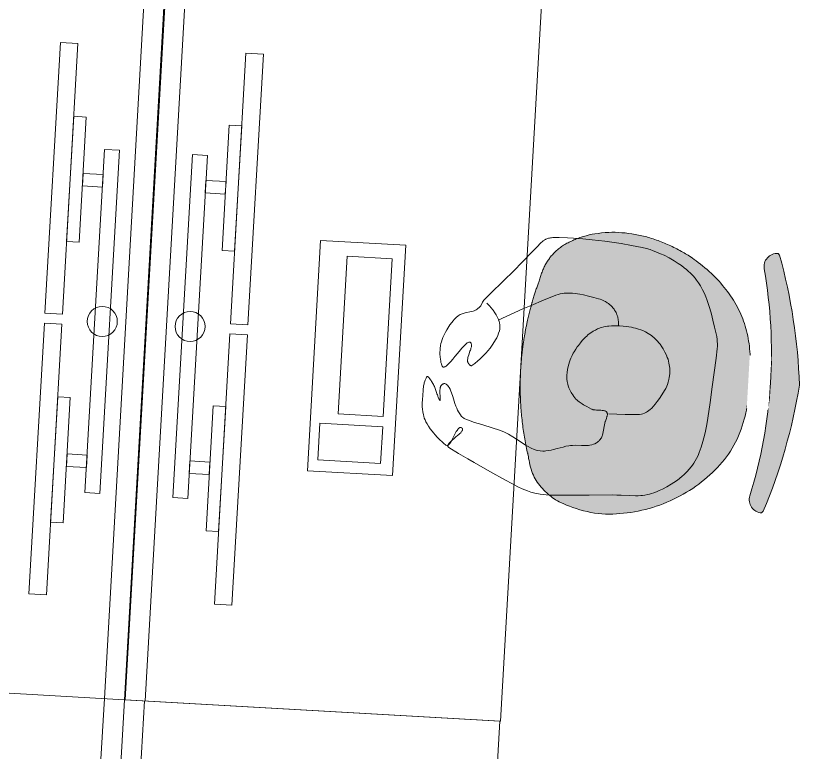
# Model space of a CAD drawing. Header units: millimetres. Extents: x 53255 to 75711, y -557 to 19362.
# Drawn here: x 66081 to 67650, y 14357 to 15824 of the extents above; entities that cross this region are included whole.
import ezdxf

# ---------------------------------------------------------------- set-up
doc = ezdxf.new("R2010")
doc.units = ezdxf.units.MM
doc.header["$MEASUREMENT"] = 0
doc.layers.add('FURN-FILE', color=211, linetype='Continuous', lineweight=0)
doc.layers.add('FURN-WKST', color=42, linetype='Continuous', lineweight=13)

# ---------------------------------------------------------------- blocks, each defined once
blk = doc.blocks.new('wrk3_47')
at = {"layer": 'FURN-WKST', "color": 0}
blk.add_line((-3.637978807091713e-12, 40), (1500.000000000018, 39.99999999999272), dxfattribs=at)
at = {"layer": 'FURN-WKST', "color": 0, "flags": 128}
blk.add_lwpolyline([(0, 0), (1500.000000000007, -7.275957614183426e-12), (1500.000000000011, 749.9999999999854), (3.637978807091713e-12, 749.9999999999927), (0, 0)], close=True, dxfattribs=at)
blk = doc.blocks.new('wrk3_48')
at = {"layer": 'FURN-FILE', "color": 0, "linetype": 'Continuous', "lineweight": 0, "flags": 128}
for points in [[(199.9999264142716, 166.9331495293518), (739.9999264139224, 166.9337607272973), (739.9998754802764, 201.9341943135005), (199.9998754806038, 201.9335831155986), (199.9999264142716, 166.9331495293518)], [(759.9999264139115, 166.9337833641985), (1299.999926413566, 166.9343945621004), (1299.999875479905, 201.9348281482307), (759.9998754802982, 201.934216950649), (759.9999264139115, 166.9337833641985)], [(344.9986427628173, 166.933364546654), (595.0010516051261, 166.9336475419113), (595.0010799015872, 141.9334066607626), (344.9986710592821, 141.9331236655198), (344.9986427628173, 166.933364546654)], [(904.9986710589837, 166.9338965190036), (1155.001079901238, 166.9341795142391), (1155.001108197681, 141.9339386331194), (904.9986993554121, 141.9336556378184), (904.9986710589837, 166.9338965190036)], [(457.4997550551052, 141.9332510301901), (482.4999959057823, 141.9332792960922), (482.5000412106274, 101.9328938862091), (457.4998003295004, 101.932865589748), (457.4997550551052, 141.9332510301901)], [(1017.499783351246, 141.9337830025179), (1042.500024201898, 141.93381126842), (1042.500069506714, 101.9334258585513), (1017.499828625565, 101.933397562083), (1017.499783351246, 141.9337830025179)], [(407.4998003294968, 101.9328655897334), (1092.500069506728, 101.9328655897407), (1092.500069506725, 71.93286558973341), (407.4998003294968, 71.93286558972613), (407.4998003294968, 101.9328655897334)]]:
    blk.add_lwpolyline(points, close=True, dxfattribs=at)
at = {"layer": 'FURN-FILE', "color": 0, "linetype": 'Continuous', "lineweight": 0}
blk.add_circle((749.9999999999964, 86.93286558973341), 29.99999999999999, dxfattribs=at)
at = {"layer": 'FURN-WKST', "color": 0}
blk.add_line((1.091393642127514e-11, 40), (1500, 40), dxfattribs=at)
at = {"layer": 'FURN-WKST', "color": 0, "flags": 128}
blk.add_lwpolyline([(0, 0), (1500.000000000007, 7.275957614183426e-12), (1500.000000000007, 749.9999999999927), (3.637978807091713e-12, 749.9999999999927), (0, 0)], close=True, dxfattribs=at)
blk = doc.blocks.new('wrk3_50')
at = {"layer": 'FURN-WKST', "color": 0}
blk.add_line((-3.637978807091713e-12, 39.99999999998545), (1500.000000000004, 40), dxfattribs=at)
at = {"layer": 'FURN-WKST', "color": 0, "extrusion": (0, 0, -1), "flags": 128}
blk.add_lwpolyline([(0, 0), (-1500, 0), (-1500.000000000007, 749.9999999999927), (7.275957614183426e-12, 749.9999999999927), (0, 0)], close=True, dxfattribs=at)
blk = doc.blocks.new('*U292')
at = {"linetype": 'ByBlock', "lineweight": -2}
blk.add_hatch(color=7, dxfattribs=at).paths.add_polyline_path([(-240.0286441050703, 333.8224027594406, -0.05883785226899226), (17.78258416725839, 378.3228370210854, -0.05883785226899226), (270.5643462055632, 310.8815731016948), (273.9786411161112, 307.6193697070557, -0.4852311977000949), (240.2319705560894, 283.4062904212187, 0.05913279318586893), (15.18123345443746, 320.4241396341386, 0.05913279318586893), (-212.282507390617, 303.737637952072, -0.4852311977000949), (-243.7218450241126, 330.879500902156)])
h = blk.add_hatch(color=7, dxfattribs=at)
edge = h.paths.add_edge_path()
edge.add_spline(control_points=[(-177.3597326177332, -145.1740488822979), (-207.7293379313378, -138.3802228098793), (-239.4937737222062, -120.1599046054907), (-285.5368762420148, -39.29090160157648), (-282.7531709045325, 112.4052060332178), (-154.2041548238449, 268.7965515609685), (-36.97263507706884, 282.2879587669304), (13.27937099903829, 278.1714150389889)], knot_values=[0, 0, 0, 0, 0.1278050160630629, 0.1732907007324, 0.4305391611673586, 0.7883516963517069, 1, 1, 1, 1], degree=3, periodic=0)
edge.add_spline(control_points=[(13.27937099903829, 278.1714150389889), (63.70477036727425, 277.764978667692), (179.2492612186616, 253.8152442498977), (293.2596135224394, 86.52446312601387), (282.4247332428076, -64.81148388593283), (229.3179185400386, -141.2265414623544), (196.0462666453404, -156.519340784318), (165.1847444627838, -160.5647082002688)], knot_values=[0, 0, 0, 0, 0.2116483041139544, 0.5694608392983027, 0.8267092997332612, 0.8721949844025984, 1, 1, 1, 1], degree=3, periodic=0)
edge.add_line((165.1847444627838, -160.5647082002688), (165.248458046719, -160.8114819504262))
edge.add_arc((20.00024980950184, 427.6801178225141), 606.1513053681006, 267.4274364554332, 283.86433089987764, ccw=False)
edge.add_arc((20.00006308475895, 427.6801262120571), 606.1513053680999, 250.99055867765549, 267.42745312209996, ccw=False)
edge.add_line((-177.4379372039512, -145.414666157827), (-177.3597326177332, -145.1740488822979))
at = {"color": 0, "linetype": 'ByBlock', "lineweight": -2, "flags": 128}
blk.add_lwpolyline([(-240.0286441050703, 333.8224027594406, -0.05883785226899226), (17.78263144012999, 378.3228465774009), (17.78258416725839, 378.3228370210854, -0.05883785226899226), (270.5643462055632, 310.8815731016948), (273.9786411161112, 307.6193697070557, -0.4852311977000949), (240.2319389186705, 283.4062995583226), (240.2319705560894, 283.4062904212187, 0.05913279318586893), (15.18123345443746, 320.4241396341386, 0.05913279318586893), (-212.2824356839046, 303.7376518435922), (-212.282507390617, 303.737637952072, -0.4852311977000949), (-243.7218450241126, 330.879500902156), (-240.0286441050703, 333.8224027594406)], format="xyb", close=True, dxfattribs=at)
at = {"color": 0, "linetype": 'ByBlock', "lineweight": -2}
blk.add_rational_spline([(-177.3597326177332, -145.1740488822979), (-207.7293379313378, -138.3802228098793), (-239.4937737222062, -120.1599046054907), (-285.5368762420148, -39.29090160157648), (-282.7531709045325, 112.4052060332178), (-154.2041548238449, 268.7965515609685), (-36.97263507706884, 282.2879587669304), (13.27937099903829, 278.1714150389889), (63.70477036727425, 277.764978667692), (179.2492612186616, 253.8152442498977), (293.2596135224394, 86.52446312601387), (282.4247332428076, -64.81148388593283), (229.3179185400386, -141.2265414623544), (196.0462666453404, -156.519340784318), (165.1847444627838, -160.5647082002688), (165.2059823240961, -160.6469661169685), (165.2272201854066, -160.7292240337119), (165.248458046719, -160.8114819504262), (108.779536250775, -174.7488256867364), (50.89822587727758, -180.4709396900143), (-7.20662083895877, -177.8602946925821), (-65.31147889477143, -175.2496661218029), (-122.4464215655498, -164.3599000441609), (-177.4379372039839, -145.4146661577834), (-177.4118690085452, -145.3344603993028), (-177.3858008131392, -145.2542546408076), (-177.3597326177332, -145.1740488822979)], [1, 1, 1, 1, 1, 1, 1, 1, 1, 1, 1, 1, 1, 1, 1, 1, 1, 1, 0.9931535054110803, 0.9931535054110803, 1, 0.9931535054110803, 0.9931535054110803, 1, 1, 1, 1], degree=3, knots=[0, 0, 0, 0, 0.02130083601051049, 0.02888178345540001, 0.07175652686122644, 0.1313919493919511, 0.1666666666666667, 0.1666666666666667, 0.1666666666666667, 0.2019413840189924, 0.2615768065497171, 0.3044515499555435, 0.312032497400433, 0.3333333333333333, 0.3333333333333333, 0.3333333333333333, 0.5, 0.5, 0.5, 0.6666666666666666, 0.6666666666666666, 0.6666666666666666, 0.8333333333333333, 0.8333333333333333, 0.8333333333333333, 1, 1, 1, 1], dxfattribs=at)
blk.add_wipeout([(-37.68748061551378, 321.35907786655304), (67.71986267869032, 317.2857953905478), (66.04961799722878, 274.0636384312675), (-39.35772529694076, 278.13692090731644)], dxfattribs=at)
blk = doc.blocks.new('*U293')
at = {"color": 0, "linetype": 'ByBlock', "lineweight": -2, "flags": 128}
for points in [[(-67.61908009958279, 119.8511182272923), (-64.55092134870938, 116.9444317872476), (-61.7453315724124, 114.0935305723578), (-59.19534425876918, 111.3214773924155), (-54.68125937868899, 105.901054087688), (-51.0881333239231, 100.9642323631233), (-48.27673365277587, 96.53334552902743), (-46.11124749576265, 92.59621229699042), (-44.46861309376254, 89.12195291172611), (-43.24225827294867, 86.07079018716468), (-42.34268863411853, 83.3999768366848), (-41.69642113411101, 81.06725089860265), (-40.9021393918083, 77.00726030063379), (-40.60537305963226, 73.99200409420155), (-40.56089260950102, 71.75352431020656), (-40.79528715243214, 68.44205259645241), (-41.40966762851167, 65.19777894072104), (-42.86759996705223, 60.26061941151784), (-44.60439015785232, 55.60405529236959), (-46.53336776941433, 51.2300822142679), (-48.58596603407932, 47.13536384652252), (-50.70829681826581, 43.31269595968843), (-55.15093788097147, 36.22243726768284), (-59.46867853053845, 30.14421888088691), (-63.5214675119787, 24.95825039052215), (-67.24132596926938, 20.54619619978075), (-74.04807934629207, 13.16878638696289), (-79.32012180723541, 7.976349920911161), (-83.32264302388649, 4.30363669379949), (-89.33626683137845, -0.8042887460796919), (-95.27644379719277, -5.37451956631412), (-95.4343485506397, -5.475660286785569), (-95.5929262216232, -5.551886268332964), (-95.75144576693128, -5.606161443873134), (-95.9092758337938, -5.64114572626022), (-96.06587390405184, -5.659224505474413), (-96.22077652717417, -5.662535358693276), (-96.52887272965745, -5.631458379397372), (-96.82585191207181, -5.560683555057039), (-97.10999845314655, -5.461040421501821), (-97.38024665706325, -5.341088776905963), (-97.63603026657074, -5.207555867602423), (-97.87716245709453, -5.065692455842509), (-98.33021017895953, -4.762134628143031), (-98.7244816540333, -4.463602895921213), (-99.06519508489873, -4.183290413364375), (-99.64517381900805, -3.66533258997697), (-100.0607544519153, -3.267460997045418), (-100.358267448566, -2.971327584551545), (-100.7768773806165, -2.542104583013497), (-100.9718728144944, -2.338554834692331), (-101.1561822656222, -2.145039310898937), (-101.9529016386223, -1.18515095755356), (-102.5786394387542, -0.1849220261483424), (-103.0559147246531, 0.8455689317852375), (-103.404742202154, 1.897508795782414), (-103.6428888513037, 2.963214790888742), (-103.786105420324, 4.036012868846228), (-103.8406569626677, 6.21557756520815), (-103.6563978273771, 8.362570476556357), (-103.3087217621214, 10.44894735584967), (-102.8553618932783, 12.45514467955945), (-101.757469510354, 16.30141442621061), (-99.47249207887216, 23.07091082617262), (-98.63729843047622, 25.54478675614882), (-97.97140495727945, 27.65021110877569), (-97.4630119157955, 29.43364277152068), (-97.0914888082043, 30.94008726803077), (-96.83357099999557, 32.2107896677262), (-96.56101225668681, 34.31265287897259), (-96.53029702053755, 35.77390122961515), (-96.61862290331919, 36.79757822429383), (-96.95054796479235, 38.20574170601685), (-97.54741736216238, 39.44703207761631), (-98.53222444311541, 40.56859889998668), (-99.65049903052568, 41.15496935235933), (-100.8775829031365, 41.28485900253872), (-102.1917921283894, 41.02787332379739), (-103.5741028390185, 40.44545921555982), (-105.0078682284802, 39.59176235249834), (-106.478563765515, 38.51439939613556), (-107.9735579112603, 37.25515325276865), (-109.4819058778667, 35.85059879031542), (-112.551523815855, 32.67539781615778), (-115.5754492375563, 29.24565021533999), (-118.5083840722364, 25.72369670416083), (-124.1655559011415, 18.61421845757104), (-129.1647757455794, 12.21237213678614), (-133.4762102493551, 6.774478818271746), (-137.1332118511928, 2.344216701769255), (-140.1995306174649, -1.145529257539238), (-142.7500741147669, -3.812063096725979), (-144.8601135442732, -5.788091370570328), (-146.599664857873, -7.202847410278991), (-148.0309656676545, -8.172816840338783), (-149.2077411657083, -8.79808786491958), (-150.1754496474459, -9.161853765353953), (-150.9720160504949, -9.331557441390032), (-152.2463876914117, -9.273998105516512), (-153.0962191764265, -8.916551363618055), (-153.6706143076153, -8.461512382325964), (-154.4259217490908, -7.463247508580025), (-155.047338566641, -6.067045890889858), (-155.9883455131348, -3.082235399197089), (-156.7700704194431, -0.1199474891727732), (-157.4106008951494, 2.782927448753981), (-157.9266193148796, 5.599687405139775), (-158.6631380513281, 11.08099097982267), (-159.0473398644099, 16.03125567290044), (-159.1732878321927, 20.4305878978048), (-159.1151848854643, 24.29835472765262), (-158.9305597553612, 27.67419342699941), (-158.2945234237122, 33.50586432029013), (-157.5452373231383, 37.76637212289279), (-156.8240301984188, 40.87018749092749), (-155.4771573956823, 45.3369946273815), (-154.6809572345373, 47.46945479136048), (-153.8007694544358, 49.52481551113669), (-151.1215573282097, 55.28048848356775), (-148.6386587205343, 60.36430877324528), (-146.3277025902353, 64.80969631683547), (-144.1779908173194, 68.67075030731212), (-142.1847778951487, 72.00954537094731), (-140.3450866065832, 74.88880440664798), (-136.8862308983371, 79.80273274319552), (-134.0706736254942, 83.35778794089492), (-131.8224315738626, 85.93606723034827), (-128.2125500023249, 89.64005865789659), (-124.2950765424321, 93.12041495276571), (-122.1584774080402, 94.69478271450862), (-120.0606079359859, 95.94174409059997), (-118.0221518606559, 96.93548759264013), (-116.0576563242648, 97.73448348809325), (-114.1768621348019, 98.38461351276783), (-110.5737592920632, 99.40218891067707), (-97.79865789745236, 102.2873643354214), (-94.7265911152208, 103.2057202622418), (-92.49420358915813, 104.0350286525827), (-90.86920736229513, 104.7561559573369), (-88.52439952619898, 106.0272968031168), (-86.30767392944836, 107.5634780721884), (-85.25652996652934, 108.4104385997343), (-84.35792628130002, 109.1749431067801), (-83.58962547135889, 109.8631670823779), (-82.29000194033142, 111.1143020626041), (-81.35673565552861, 112.0946907037069), (-80.68231412126624, 112.8553071944407), (-79.71502372955729, 114.0394488620041), (-78.8050939332461, 115.2786013452751), (-78.44515724306984, 115.8350209402852), (-78.1384203654161, 116.3742492604651), (-77.8737602763722, 116.8926985965045), (-77.42417867167387, 117.8903723002149), (-76.00794030737597, 121.4451424032377), (-75.60855132891447, 122.2972538085742), (-75.2765785849042, 122.9139891694904), (-75.0047117661743, 123.3610864748371), (-74.55316793950624, 124.002574440703), (-74.04041603658698, 124.6036623473701), (-59.0539911933156, 140.1540009025084), (-36.22991445589287, 163.159305486326), (-13.51566399702278, 186.2140992055647), (0.3486865653540008, 201.0528920994257), (20.8147104325617, 223.5684998433317), (31.42949763631623, 234.758801662927), (36.93945548217744, 240.3000564153153), (42.62526393882581, 245.7912772935051), (43.75020202792075, 246.7774358673814), (44.85796769139415, 247.6188870515107), (45.93930568359792, 248.3378652107458), (46.98747538463795, 248.9530667528343), (47.9977385205857, 249.480228398872), (49.95550082487171, 250.3461275575719), (51.72610867449839, 250.9810458289285), (53.31073581428791, 251.4496410862703), (54.71849832516455, 251.7977855550635), (57.21490275708493, 252.2799907848348), (59.10169857893197, 252.5459177671291), (61.92946866834245, 252.8116348459625), (64.72213053594169, 252.9434306352377), (74.1476496951509, 253.1141239349708), (90.67625937541015, 253.0230296569098), (103.0868595427892, 252.6430252280043), (121.6971980981325, 251.5997530792883), (140.2654369057273, 250.0231908925634), (165.3159108932159, 247.3731807537406), (184.0474824765406, 245.1030547993287), (198.0739658272505, 243.1983246484815), (219.0922026146873, 239.9516866998383), (240.1024128960562, 236.156604621734), (248.5824113119161, 234.2722014272258), (255.8639573027031, 232.286186078727), (262.1433809755545, 230.3016085607014), (267.5769217889465, 228.3837237259031), (276.9726231450768, 224.6393105101124), (283.9458539792104, 221.5236008668544), (294.3289650711522, 216.3893685178045), (304.6719121780188, 210.7441164936572), (312.6288460604264, 205.9870973159668), (319.3024246059213, 201.5851849081046), (324.9116077355575, 197.5255175617458), (329.6372794230556, 193.7975757820786), (333.6285213852389, 190.3900359546788), (337.0080761027202, 187.2895711803758), (342.6620470712078, 181.5780446633544), (346.6790908831754, 177.0394155144495), (349.5627924933797, 173.4828541556817), (353.6757987377641, 167.8890509856756), (357.5273707977176, 161.967304599526), (362.1975216959836, 153.8222036490479), (365.8513969124178, 146.6409789914032), (368.7522871423862, 140.3095671929186), (371.08712110536, 134.7287361055096), (374.7754216006724, 124.8598566155015), (377.2611504389934, 117.3633290900143), (380.6417272847902, 105.9475217697), (383.7333848598937, 94.30326769605745), (387.534062203209, 80.11170869646594), (390.2591505262681, 69.46631233697553), (391.957577709094, 61.47270060692608), (392.9211684198235, 55.46848664489517), (393.4204415580025, 50.95873140586991), (393.6485864090209, 47.57206022008904), (393.7247380211629, 42.48408786007349), (393.4428878726758, 37.38534611865543), (391.5615257871686, 18.40765003514935), (388.4005212783086, -10.06782224107519), (385.0056040351628, -38.54321582522971), (381.1400664725661, -69.92933183763125), (377.1767696383322, -101.2903146246426), (375.9847022812901, -110.032227332149), (374.8065865808894, -117.6398971051694), (372.385670360527, -130.8757767731913), (370.2212353300711, -140.7515778345551), (368.374437246559, -148.1373324340366), (365.2041768210038, -159.1935273139661), (361.5026112755295, -170.2371571781368), (359.0772769703035, -176.3592339319639), (356.4931005774124, -181.9012079999957), (353.8084014468623, -186.926213362105), (351.0700927606813, -191.4896615344005), (348.3156689247553, -195.6402734097101), (342.6862113180396, -203.096247211015), (337.2918322789337, -209.2788765628229), (332.2371867999318, -214.4339785855045), (327.5744409505714, -218.7541412876526), (318.9169045143644, -225.8977644249317), (312.0438694629556, -230.9173113494799), (306.6954893332149, -234.4972625372557), (298.3918613213755, -239.5785953699051), (289.7886433610111, -244.3239581823764), (283.1809376458841, -247.5897648531645), (277.3839869367657, -250.1223135633682), (272.2950099065492, -252.0836258476047), (267.8260605240503, -253.6008983606116), (263.9011628835287, -254.7736377778838), (260.4542209392093, -255.679460977808), (254.3898364397028, -256.9899925375557), (249.8113012365357, -257.7396255661515), (246.3585243526904, -258.1684738790846), (241.1462336665718, -258.594147656846), (235.8906992768316, -258.7546413669133), (224.5183943989832, -258.6168586766034), (207.4537611611304, -258.0764530152483), (198.9207265900186, -257.8877547150187), (190.3884818224469, -257.8959673912614), (143.858876682425, -259.0390963803529), (97.32912350540573, -260.2023101767591), (82.78447543278162, -260.4777320691865), (71.87919536679692, -260.5389522668956), (63.70147763888235, -260.3753662583349), (57.568651457128, -260.0809403903459), (52.96919190573681, -259.7407836149887), (46.07011022111692, -259.0046856551289), (39.17097033605387, -257.9548900375448), (34.95264035760192, -257.1201570653393), (27.18772658637317, -255.1418439434055), (20.53235862245492, -253.0183732540499), (14.80215913303255, -250.9015526020157), (9.850836455021636, -248.8791276808242), (1.304331815976184, -245.0284127623254), (-11.30651643493911, -238.7422881484181), (-23.78141759205027, -232.2085929685873), (-55.36266944829549, -215.4722135651245), (-86.82922167796642, -198.5466316596176), (-99.69857984896225, -191.4828729652127), (-118.8413625083485, -180.6238337446575), (-137.7522017480514, -169.6584653481586), (-138.8259665726946, -168.8836315244589), (-139.5396330317599, -168.0500611703628), (-139.9438855152112, -167.1696129541051), (-140.0836414065852, -166.2527113359411), (-139.9986483022221, -165.3084974322337), (-139.7240224084089, -164.3449649515333), (-139.2907337433862, -163.3690826327565), (-138.7260432419862, -162.3869044810453), (-138.0538963811414, -161.4036689750101), (-137.2952775102312, -160.4238883084108), (-135.5600969246152, -158.4582536043836), (-133.6665795527515, -156.5478351940455), (-131.708506441355, -154.7104923194165), (-127.7255361819989, -151.186735076657), (-124.109903491466, -148.0707973310346), (-121.0165734432812, -145.3626697846539), (-118.4778502089612, -143.0361010599026), (-116.4614715189382, -141.0527480390647), (-114.9052950049809, -139.3704519923449), (-113.7373081297992, -137.9478511556226), (-112.8865740181645, -136.7467483402816), (-112.2886915656418, -135.7331359866694), (-111.8880283276958, -134.8774463702885), (-111.638133151544, -134.1543789547031), (-111.4444505957363, -132.9510957586335), (-111.5179422665096, -132.1043708773359), (-111.7046627910313, -131.5028551390587), (-112.2090633588959, -130.6577258982888), (-112.998696694558, -129.8852522413563), (-113.9971166421747, -129.2720184077079), (-114.9597221133445, -128.9894585169532), (-115.8881973524258, -128.9892479195205), (-116.7841136622592, -129.2286198020902), (-117.6489389647468, -129.6697870907428), (-118.4840464808949, -130.2794214176392), (-119.2907226126554, -131.0281836861141), (-120.0701741011144, -131.8903012829305), (-120.8235345293942, -132.8431874526123), (-122.2788863047317, -134.9809025881641), (-123.6389636040694, -137.2795046460051), (-133.7986213156109, -157.4314100462943), (-135.0747844157304, -159.5563069740656), (-136.1945761401148, -161.2086596465524), (-137.1772179551044, -162.4683780396626), (-138.039468451927, -163.4096277785902), (-138.7959903207666, -164.0975400431726), (-139.459642742193, -164.5872667861422), (-140.6251577633666, -165.1712352105023), (-141.5030123222095, -165.362777130842), (-142.1636485453491, -165.357519287063), (-143.1584418280254, -165.0948784964767), (-144.158130378768, -164.5072149667085), (-148.57417552892, -161.0426343618274), (-152.4448171842523, -157.7822160678115), (-155.8351424019638, -154.7389602867042), (-158.8033348467579, -151.9202081535932), (-161.4010809557803, -149.327646122867), (-165.9466810093436, -144.4901290556045), (-169.3539724437287, -140.5959743235126), (-171.9075112092542, -137.517316940166), (-175.7334347871511, -132.6327378203041), (-179.5524902293255, -127.4124721054304), (-182.3985265492956, -123.0644433510461), (-184.6779576858826, -118.9762234163463), (-186.4970021503541, -115.1339947701563), (-187.9424880309671, -111.524338865589), (-189.0853444241511, -108.1342976536926), (-189.9834691707656, -104.9514154699591), (-191.2580133101728, -98.97295243144436), (-191.9873660303128, -93.7326430750436), (-192.3739492229215, -89.14216318566287), (-192.5965302793047, -81.10168582320148), (-192.4811723441817, -75.06934218813149), (-191.5415329111274, -56.99733186710364), (-191.310088496597, -53.49069175387558), (-191.0008371244912, -50.37462723254976), (-190.6363091979292, -47.63494455043474), (-190.2372486944223, -45.24337256082435), (-189.8212645678723, -43.1655909811725), (-189.4024583168357, -41.36594311068075), (-188.537123319853, -38.27576844203577), (-187.7694055369939, -36.02315862567775), (-187.1222935023252, -34.37899906991879), (-186.0301861911867, -31.99863223688226), (-184.7838221003913, -29.73768139097228), (-184.5340148334217, -29.38348806872273), (-184.2740812244738, -29.11975329623601), (-184.0064918170247, -28.93535733104363), (-183.7334119560401, -28.82034780223148), (-183.4567340257199, -28.7658246543906), (-183.1781064950337, -28.76383607730713), (-182.8989600772184, -28.80728439118138), (-182.6205312798847, -28.88984095277374), (-182.3438835969864, -29.00586923453193), (-181.7906291483378, -29.32473009362366), (-181.2543424218165, -29.72643600756419), (-180.7391777813173, -30.18336563070989), (-180.2478558940493, -30.67410166992886), (-179.781991011565, -31.18219111220424), (-178.9015131017077, -32.23834459203681), (-178.1318553616147, -33.24650909539196), (-176.8128046113125, -35.11471479238207), (-175.8695643199462, -36.52875025329195), (-175.200804050779, -37.55510591113307), (-174.7263722283387, -38.28817887124387), (-174.3880861435318, -38.80997207214386), (-173.912248112465, -39.53659713407251), (-173.478583518794, -40.18211271208747), (-172.1967368150799, -42.21001207200425), (-171.0377711914916, -44.30873338147285), (-169.9876442248205, -46.41899769403062), (-169.034169946317, -48.49731752164553), (-167.3241872381623, -52.57310024979415), (-164.5605018075003, -59.86650511156222), (-163.5939677863935, -62.51784963244609), (-162.7774591206689, -64.74691504394468), (-162.0844668005884, -66.60400271737308), (-161.493913613187, -68.14155737936926), (-160.9888795675506, -69.40933240312188), (-160.1303108888824, -71.42664307586892), (-159.5065638462547, -72.74791933632696), (-159.0495988537004, -73.61782922693419), (-158.3808235358592, -74.70835448959224), (-157.7311059778003, -75.51688014491083), (-157.483507189143, -75.71592503044667), (-157.2876235244912, -75.76104028148438), (-157.136257863458, -75.67340648093341), (-157.0230425887712, -75.47187352433866), (-156.9423527347244, -75.17319623419098), (-156.8892277544946, -74.7922471353886), (-156.8593010778714, -74.34220855389685), (-156.8487367088528, -73.83474599876718), (-156.8541721836227, -73.28016460473191), (-156.9027598406828, -72.04405267648872), (-156.9855442654371, -70.71275407401299), (-157.0874451820564, -69.33446192672636), (-157.1973767850286, -67.94548153960568), (-157.4187602476159, -65.1450459218322), (-157.60146872724, -62.55407113099318), (-157.8096830530558, -57.92400364172499), (-157.8262432154443, -56.21940572054882), (-157.8034477503388, -54.76677334638407), (-157.7506107795925, -53.53649858529025), (-157.5732666776748, -51.50299024401102), (-157.3597668191796, -50.1019558326534), (-157.1489870814985, -49.13460637129356), (-156.7433483670466, -47.83807332250399), (-156.4971930224274, -47.26711584838267), (-156.2202547803172, -46.75249037853246), (-156.0882362020056, -46.54697725463848), (-155.7824634809222, -46.13869929826433), (-155.4417036904197, -45.74792912825615), (-155.0805346911802, -45.37866491828026), (-154.7100947012514, -45.03331263249311), (-154.3387844223325, -44.71307582103873), (-153.5926394011767, -44.13082199032942), (-152.9019242456998, -43.65182055375408), (-152.281669549775, -43.26526401895171), (-151.7355593182001, -42.95815373742334), (-151.260994580909, -42.71741075696809), (-150.8521989057044, -42.53095996450611), (-150.5020765496301, -42.38820434195441), (-150.2032846408547, -42.28015023516673), (-149.7018665056094, -42.13207435813092), (-149.3476361326029, -42.05803238514818), (-149.0964314340963, -42.02486548079105), (-148.7461538287607, -42.01337146861988), (-148.4318151398475, -42.05068169451988), (-146.8379011793877, -42.55363047001811), (-145.3802031781233, -43.32162354932734), (-144.042693907264, -44.31306806799694), (-142.8111575439107, -45.49117725687574), (-141.6729991603643, -46.82347216499147), (-139.6023993594717, -49.89212944823157), (-137.7949797134206, -53.28460116922361), (-136.1903807062336, -56.84935815346762), (-134.7422106831946, -60.47236037334915), (-132.100066984829, -67.81652291418868), (-127.3468506667996, -81.50597453287628), (-125.3996624349966, -86.61046787550913), (-123.5743014621112, -90.94498023697088), (-121.8627263295202, -94.58374016167909), (-120.2632490816613, -97.61433191342257), (-118.776166186246, -100.1249534574308), (-115.9529313790845, -104.1413263859886), (-113.6299267535069, -106.7860534190986), (-111.7601970546675, -108.5334368008171), (-108.7329896667798, -110.7308882808793), (-107.112441874342, -111.6221668062426), (-105.4164328958432, -112.3647985127736), (-96.21414321812335, -115.6509981228373), (-87.91911853462807, -118.2871983323548), (-73.05007549402944, -122.5738058888073), (-50.54075997196196, -128.9176243656148), (-39.49637211716617, -132.3810746633553), (-28.77853825449711, -136.2421366490853), (-23.88110320703709, -138.3501127576492), (-19.32787888481107, -140.6209718707032), (-10.86502243482391, -145.4610307170969), (3.833864809552324, -154.8451315165585), (14.89184556795226, -161.7027864212068), (19.07054385119409, -164.0520414707753), (26.44930780933646, -167.691738745496), (32.05363779104664, -169.9151699673166), (36.30486422826652, -171.2348698857622), (39.52384101746429, -172.0023641170847), (44.40676363819512, -172.7565043315371), (49.36173185303051, -172.9842061739892), (52.56882097688504, -172.8605256246683), (55.58182755947928, -172.5938456144631), (61.2459043750714, -171.7540245252349), (66.21535858027346, -170.7210180182337), (70.57192416524049, -169.6437656896578), (78.20958012278425, -167.508398538961), (89.68233742701705, -164.1669538181104), (95.4182590154669, -162.6523299876426), (101.1490881538048, -161.3761569685012), (104.7849815339723, -160.80485524709), (108.2298092273995, -160.4884971353295), (114.7596164517599, -160.3158122564091), (126.293118777452, -160.5913628185317), (130.6136786672723, -160.6316900665188), (134.3767294060526, -160.539898033705), (137.6491808793071, -160.3182657008801), (140.4924968453997, -159.9866537359467), (142.9619438186928, -159.5713232683956), (147.2342192109936, -158.5133053050649), (150.390476786677, -157.3995233801452), (152.7268837138836, -156.3595773382276), (156.1762992795557, -154.4341689434732), (157.873988263309, -153.2930108297624), (159.5523224819044, -152.0242780741864), (160.7016985839, -151.0493321632184), (161.7284357407771, -150.0717162151177), (163.4897595324292, -148.090450437483), (164.8892248645134, -146.136751382388), (166.0014817162446, -144.2287549024077), (166.8864209417952, -142.379614825968), (167.5919865572068, -140.5985345056324), (168.1564658999705, -138.8916019514982), (172.8152157223521, -111.8090318772938), (173.1324298134423, -110.7925663482638), (173.8094278227363, -108.8637091826222), (175.0902364104986, -105.446542436981), (175.5469146010728, -104.1618057932283), (175.9143470314157, -103.0402461373233), (176.2016162806685, -102.062668300001), (176.4203278366185, -101.2113980875747), (176.7134279306483, -99.7339764047938), (176.8441533019941, -98.63886025512693), (176.8841076023964, -97.8263069430177), (176.8780350278103, -97.22246538982108), (176.8059680969891, -96.32660825877429), (176.6520413123799, -95.44382430076439), (176.3890693210706, -94.5534010687843), (176.0394226600329, -93.78060262556392), (175.6161644132371, -93.11164286011626), (175.130902081597, -92.5342051046755), (174.5939347847161, -92.03729446577745), (174.0143862182886, -91.61110446858402), (173.4003247129876, -91.2468966579836), (172.0742791543744, -90.66628539790145), (170.6837019403174, -90.25563828342274), (169.2665044431633, -89.97187186757401), (167.8513048477762, -89.78139073099555), (166.4593440153112, -89.65816738110152), (163.7142364531028, -89.53605504494772), (158.6571670804551, -89.49048061981739), (154.8298114406643, -89.41714145471269), (152.0389641435177, -89.23948608126375), (150.0324530021171, -88.99480243255675), (148.5939345425722, -88.73069451763695), (147.5598172829632, -88.4797234398593), (146.0917469487322, -88.00694271851899), (144.7373665501073, -87.40439584408159), (135.3704191993602, -82.69285105048402), (131.8899679222523, -80.90207248889419), (128.8731003273861, -79.2621672629466), (126.2614768995845, -77.74366523575009), (124.0020646489284, -76.33241485047802), (120.1166310763219, -73.63024485397364), (117.2691175047803, -71.36842063642871), (115.1761438373214, -69.5167684382377), (113.6326131302339, -68.03098485179544), (111.3627239552297, -65.63181348524449), (109.1514558133349, -63.00985070394745), (107.0078616728133, -60.17503683993345), (105.1712758684444, -57.48487864756316), (103.598026350548, -54.93743622214242), (102.2507569333975, -52.52947422441866), (101.0974888682249, -50.2568124040954), (99.21381105633918, -45.96282120603973), (97.8543666505866, -42.17898286928175), (96.87803098440054, -38.85485180990509), (96.18164995864208, -35.94082516169874), (95.6896666205721, -33.39009029750014), (95.08324101382459, -28.93221074452777), (94.83317730927956, -25.60076478356314), (94.7715333068918, -20.63681655810979), (95.06647248163063, -15.73025528083963), (95.9036848875985, -9.22436001423921), (96.9927950357378, -3.542888257417872), (98.22397941327654, 1.419101748448156), (99.51777622508234, 5.753233310462747), (100.8179614478431, 9.539443271180062), (102.085907466826, 12.84744405138554), (104.6013949229236, 18.62480819601842), (106.7391980237298, 22.94762462981089), (108.4857900431089, 26.18372284446377), (111.338801984617, 31.02779574218221), (114.4752155399037, 35.85926733037559), (116.5961642441252, 38.92086053689854), (120.5916911165696, 44.34308568188135), (124.1497511349589, 48.76083637443298), (127.3456882129976, 52.38785589059989), (130.2289719225228, 55.3866677794249), (132.8341222826421, 57.88198636270681), (135.1872011228988, 59.97039072670668), (139.4971361747739, 63.42059730360052), (142.9133639258798, 65.84516277909279), (145.5920060265344, 67.57617228967501), (149.8167817530193, 70.03867738786721), (154.3143084591866, 72.34848378863899), (156.9746076198498, 73.55490661745353), (159.4811469010892, 74.56047970617146), (161.8407944304927, 75.39841315909871), (166.2866721709725, 76.7137415495672), (170.1950348449027, 77.61245510352455), (173.624750237097, 78.22378579077849), (176.630615301794, 78.63677175687553), (181.8949232298037, 79.11631146718355), (185.8405352104455, 79.29956192577447), (191.7428084330895, 79.34409588772905), (197.6107623895805, 79.1787918846203), (204.882247405083, 78.79905439219147), (211.2250633632939, 78.29888733546613), (216.7619215033337, 77.68270971564561), (221.5979798048211, 76.9733797838453), (225.8237743193458, 76.19999297459071), (229.5175392923993, 75.39132234945282), (235.9746083144419, 73.64169961213338), (240.8128773479111, 72.0169366713817), (244.4397748739866, 70.60395151777993), (249.8783385179122, 68.14414251635026), (255.3161617168662, 65.24102301408129), (258.6596014099487, 63.20633106472451), (261.6385350725322, 61.20215703441863), (264.3002136167925, 59.24157005722009), (266.684979926722, 57.33443279759013), (270.8829378306109, 53.58699839958354), (274.2817940699897, 50.13504284577357), (277.0610659172962, 46.99106961605139), (279.3541086466139, 44.15149343600569), (283.08119455626, 38.99837405020298), (285.6605387656455, 34.99314671502361), (289.2276152805134, 28.78591172723463), (292.4889062021102, 22.3722475503746), (294.2760509549844, 18.33401485186914), (295.7293192247744, 14.42796762998296), (296.8938714160322, 10.67378386525888), (297.809563348841, 7.084172501337889), (298.5114974406897, 3.666418676953981), (299.4136551065021, -2.849637284036362), (299.7531347311451, -8.630758457897173), (299.6998646859865, -13.72016247316606), (299.3811222037621, -18.17696908901053), (298.8912449970085, -22.06595073479002), (298.2993128206581, -25.45157942401602), (296.8922490102705, -31.31486991599559), (295.5230408857606, -35.64099308950972), (294.3173813886533, -38.83428749954328), (292.2183447235875, -43.52505224781817), (289.7665626029047, -48.07585125270271), (284.7655659471784, -56.47728765145439), (280.1357436335093, -63.85660773111158), (275.8539993553422, -70.14683684268857), (271.9066179259971, -75.397122282684), (268.2826244604657, -79.71246358604913), (264.9705577942077, -83.21846701176037), (261.9571957659355, -86.0416633008681), (259.2273374180513, -88.29933192536919), (256.7641066762735, -90.09498964742852), (254.5494672193017, -91.51713435639249), (250.5350822117907, -93.64224920015113), (247.4035462509055, -94.90718868777913), (244.984258534445, -95.65678194225438), (241.2377359927632, -96.44003134966624), (237.3450089037506, -96.78744114087021), (222.9176606604742, -97.0529621820715), (212.0916990769183, -97.06553528645964), (195.8497099007654, -96.87780484583163), (179.611217948026, -96.5589325220426)], [(-44.32966108579421, 86.45783814481547), (-19.86018386535579, 97.91891023586504), (4.609293355097179, 109.3799823268964), (20.80849325284362, 116.8453001370763), (45.28185420419322, 127.6768532141032), (69.89194735327328, 138.0532469735626), (74.30162026092876, 139.6642713574402), (78.51606990410073, 140.8547584880143), (82.53040123335086, 141.7077905574733), (86.34339146480488, 142.2911989144668), (89.95662478578743, 142.6602950324159), (96.81596412530052, 142.9278100922638), (102.8886676946859, 142.7558807526402), (108.2399716651125, 142.3350923122889), (117.6475602729915, 141.0942062697031), (124.7025405197637, 139.8316413073298), (135.2112894979073, 137.582476036634), (145.5406920548849, 135.1299335069853), (150.5618710081762, 133.866890887417), (154.8699914950557, 132.6603624936361), (158.5690968677955, 131.4807223901225), (161.748416052782, 130.3226247717575), (164.4840829041495, 129.1920996748304), (166.8408553484915, 128.0992405954712), (168.8737233990396, 127.05430264807), (172.3628144133545, 125.0028376121554), (174.9202068715385, 123.2575173354708), (176.8035506634042, 121.8206959951895), (179.5708891444956, 119.442712382468), (182.2666252501804, 116.7757533314289), (183.7750464850978, 115.1149930585452), (185.1013807264535, 113.540389409598), (186.2684501550975, 112.0485249252706), (187.2961227392807, 110.6359872319299), (189.0518070063408, 107.9507378661183), (190.4074691741698, 105.5612853543316), (191.4576303191425, 103.4395377236688), (192.2738364964607, 101.5589842662848), (192.9103858221351, 99.89490022762038), (193.8525025637937, 96.94045856821322), (194.417741548983, 94.68884619596429), (194.763384146645, 92.97975478169246), (195.1578613527527, 90.3829781509121), (195.4058474183257, 87.74595514413159), (195.6871233038255, 83.48946156882812), (195.9683991893107, 79.23296799352829)]]:
    blk.add_lwpolyline(points, dxfattribs=at)
blk = doc.blocks.new('*U294')
at = {"color": 0, "linetype": 'ByBlock', "lineweight": -2, "extrusion": (0, 0, -1), "flags": 128}
for points in [[(93.819407998526, -226.5481468585858), (76.05543497951294, 233.1131620319247), (-93.81939657822659, 226.5482154809833), (-76.05542355921352, -233.1130934095854), (93.819407998526, -226.5481468585858)], [(-64.9569343978219, 131.5502647103494), (-67.78994789988792, 204.8574413822171), (57.60350259928236, 209.7033699262975), (60.43651613183465, 136.3961932556849), (-64.9569343978219, 131.5502647103494)], [(37.9046159999416, -200.2463126598159), (25.75007406753866, 114.2651227974748), (-64.15466401215235, 110.7906834426067), (-52.00012211137073, -203.7207519854019), (37.9046159999416, -200.2463126598159)]]:
    blk.add_lwpolyline(points, close=True, dxfattribs=at)
blk = doc.blocks.new('wrk3_51')
at = {"layer": 'FURN-FILE', "color": 0, "linetype": 'Continuous', "lineweight": 0, "extrusion": (0, 0, -1), "flags": 128}
for points in [[(-199.9999264142643, 166.9331495293591), (-739.9999264139115, 166.9337607273046), (-739.9998754802618, 201.9341943135005), (-199.9998754806111, 201.9335831156131), (-199.9999264142643, 166.9331495293591)], [(-759.9999264139224, 166.933783364213), (-1299.999926413562, 166.9343945621149), (-1299.999875479913, 201.9348281482307), (-759.9998754802982, 201.9342169506344), (-759.9999264139224, 166.933783364213)], [(-344.9986427628101, 166.9333645466395), (-595.0010516051116, 166.9336475419259), (-595.0010799015799, 141.9334066607553), (-344.9986710592675, 141.9331236655198), (-344.9986427628101, 166.9333645466395)], [(-904.9986710589656, 166.9338965190109), (-1155.001079901242, 166.9341795142464), (-1155.001108197685, 141.9339386331267), (-904.9986993553975, 141.9336556378257), (-904.9986710589656, 166.9338965190109)], [(-457.4997550550979, 141.9332510301829), (-482.4999959057604, 141.9332792960995), (-482.5000412106237, 101.9328938862091), (-457.4998003294859, 101.9328655897334), (-457.4997550550979, 141.9332510301829)], [(-1017.499783351253, 141.9337830025033), (-1042.500024201898, 141.93381126842), (-1042.50006950671, 101.9334258585586), (-1017.499828625561, 101.9333975620902), (-1017.499783351253, 141.9337830025033)], [(-407.4998003294859, 101.9328655897334), (-1092.500069506725, 101.9328655897407), (-1092.500069506706, 71.93286558974069), (-407.4998003294786, 71.93286558973341), (-407.4998003294859, 101.9328655897334)]]:
    blk.add_lwpolyline(points, close=True, dxfattribs=at)
at = {"layer": 'FURN-FILE', "color": 0, "linetype": 'Continuous', "lineweight": 0, "extrusion": (0, 0, -1)}
blk.add_circle((-749.9999999999964, 86.93286558974069), 30, dxfattribs=at)
at = {"layer": 'FURN-WKST', "color": 0}
blk.add_line((-3.637978807091713e-12, 40), (1499.999999999996, 40.00000000000728), dxfattribs=at)
at = {"layer": 'FURN-FILE', "color": 0, "linetype": 'Continuous', "lineweight": 0, "extrusion": (0, 0, -1), "rotation": 2.212929250014392}
blk.add_blockref('*U292', (-705.8694781773956, 928.0065980308646), dxfattribs=at)
at = {"layer": 'FURN-FILE', "color": 0, "linetype": 'Continuous', "lineweight": 0, "rotation": 92.21320400544748}
blk.add_blockref('*U294', (706.2033570553795, 421.9164525568704), dxfattribs=at)
at = {"layer": 'FURN-WKST', "color": 0, "extrusion": (0, 0, -1), "flags": 128}
blk.add_lwpolyline([(0, 0), (-1499.999999999982, 7.275957614183426e-12), (-1500.000000000004, 750.0000000000073), (0, 750.0000000000218), (0, 0)], close=True, dxfattribs=at)
at = {"layer": 'FURN-FILE', "color": 0, "linetype": 'Continuous', "lineweight": 0, "extrusion": (0, 0, -1), "rotation": 92.21292925001441}
blk.add_blockref('*U293', (-713.1698301829274, 747.1278420790404), dxfattribs=at)

msp = doc.modelspace()

# ---------------------------------------------------------------- block references
at = {"layer": 'FURN-FILE', "linetype": 'Continuous', "lineweight": 0, "rotation": 86.73269161095723}
msp.add_blockref('wrk3_47', (66212.39535871685, 12963.84865559176), dxfattribs=at)

# ---------------------------------------------------------------- next in the draw order: block references
msp.add_blockref('wrk3_48', (66297.8869399539, 14461.41040374694), dxfattribs=at)

# ---------------------------------------------------------------- next in the draw order: block references
at = {"layer": 'FURN-FILE', "linetype": 'Continuous', "lineweight": 0, "extrusion": (0, 0, -1), "rotation": 93.26730838904281}
msp.add_blockref('wrk3_50', (-66212.39535871676, 12963.84865559177), dxfattribs=at)

# ---------------------------------------------------------------- next in the draw order: block references
msp.add_blockref('wrk3_51', (-66299.43762951519, 14461.32187924853), dxfattribs=at)

doc.saveas('drawing.dxf')
